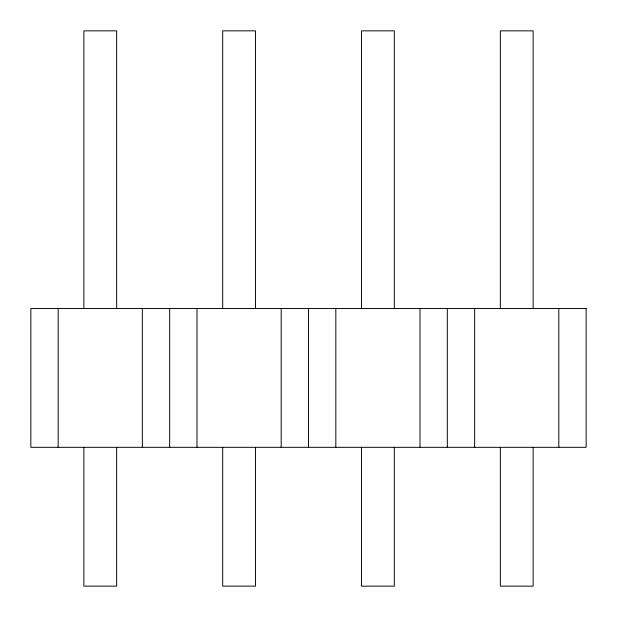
<?xml version="1.0" encoding="UTF-8"?>
<svg xmlns="http://www.w3.org/2000/svg" width="617" height="617" viewBox="0 0 617 617"><rect width="100%" height="100%" fill="white"/><g stroke="black" fill="none" stroke-linecap="round" stroke-linejoin="round"><path stroke-width="0.93" d="M558.825 308.5L558.825 447.325M533.134 308.5L533.134 30.85L500.341 30.85L500.341 308.5M533.134 447.325L533.134 586.15L500.341 586.15L500.341 447.325M474.65 308.5L474.65 447.325M447.325 308.5L447.325 447.325M420 308.5L420 447.325M394.309 308.5L394.309 30.85L361.516 30.85L361.516 308.5M394.309 447.325L394.309 586.15L361.516 586.15L361.516 447.325M335.825 308.5L335.825 447.325M308.5 308.5L308.5 447.325M281.175 308.5L281.175 447.325M255.484 308.5L255.484 30.85L222.691 30.85L222.691 308.5M255.484 447.325L255.484 586.15L222.691 586.15L222.691 447.325M197 308.5L197 447.325M169.675 308.5L169.675 447.325M142.35 308.5L142.35 447.325M116.659 308.5L116.659 30.85L83.866 30.85L83.866 308.5M116.659 447.325L116.659 586.15L83.866 586.15L83.866 447.325M58.175 308.5L58.175 447.325M586.15 308.5L30.85 308.5L30.85 447.325L586.15 447.325L586.15 308.5"/></g></svg>
